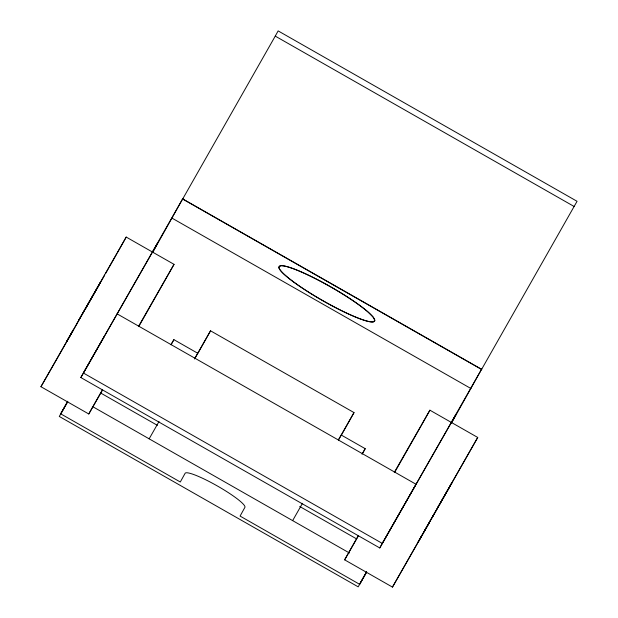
<?xml version="1.0" encoding="UTF-8"?>
<svg xmlns="http://www.w3.org/2000/svg" width="618" height="618" viewBox="0 0 618 618"><rect width="100%" height="100%" fill="white"/><g stroke="black" fill="none" stroke-linecap="round" stroke-linejoin="round"><path stroke-width="0.93" d="M102.588 389.927L88.768 413.975L40.942 386.714L100.495 282.202M138.903 326.296L174.037 264.342L126.211 237.073L117.358 252.832M366.598 572.098L359.606 584.304L240.078 516.076L244.89 507.386A34.407 4.967 29.7 0 0 217.412 486.003A34.407 4.967 29.7 0 0 185.106 473.311L180.294 482.001L60.726 413.844L67.71 401.244M88.768 413.975L102.341 389.927M152.654 252.484L182.889 198.478L80.85 377.552L379.761 547.95L415.535 485.122M429.023 523.23L392.461 587.1L344.635 559.838L358.201 535.783M421.692 535.721L418.177 541.971L477.729 437.459L429.904 410.197L421.484 425.176M451.565 422.882L481.801 368.876L379.761 547.95M392.461 587.1L477.729 437.459M341.02 435.559L341.291 435.057L365.207 448.683L362.411 453.635M275.257 36.114L278.146 30.9L577.058 201.298L481.631 369.317L182.727 198.919L275.257 36.114L574.161 206.505M341.128 435.528L354.014 412.592L210.537 330.808L198.123 352.909M359.637 584.234L366.621 571.635M195.172 357.853L197.806 353.287L173.897 339.653L170.977 344.813M67.509 340.047L66.659 341.584L69.95 335.883M100.448 282.326L76.887 323.747M67.91 339.336L73.349 329.734M152.399 252.453L157.25 243.755L83.368 373.009L382.279 543.4L456.161 414.153L451.31 422.851M109.34 266.937L116.887 253.658M99.575 284.11L85.917 308.096M100.039 283.299L104.689 275.118M105.624 273.48L108.876 267.756M80.85 377.552L104.172 336.571M149.154 438.826L159.004 421.53M292.631 520.619L302.48 503.315M421.051 425.949L394.771 472.16M424.867 530.12L433.056 515.736M78.44 320.611L126.211 237.073M57.528 357.837L66.25 342.565M66.713 341.762L77.505 322.843M67.756 401.592L59.282 416.447L358.193 586.845L366.667 571.982M66.837 403.206L60.703 413.913M138.409 326.567L174.037 264.342M194.477 358.958L210.537 330.808M338.425 439.923L354.014 412.592M394.276 472.422L429.904 410.197M432.685 516.625L452.013 482.588L437.505 507.934M70.39 335.103L73.055 330.445M57.065 358.641L40.942 386.714M171.263 344.218L173.897 339.653M338.525 439.869L341.291 435.057M362.017 454.238L365.207 448.683M357.992 536.594L344.635 559.838M182.658 199.042L481.561 369.433M172.059 218.154L470.962 388.544M117.111 313.859L416.014 484.257M100.456 392.894L157.389 425.346M299.73 506.49L356.663 538.942M92.329 406.435L349.456 553.01M280.356 265.802L278.888 267.355A55.048 7.949 29.7 0 0 321.26 299.792A55.048 7.949 29.7 0 0 373.38 321.885L374.84 320.333L373.033 316.972L368.081 312.036A55.048 7.949 29.7 0 0 319.946 280.981A55.048 7.949 29.7 0 0 280.356 265.802M293.28 281.715A55.048 7.949 29.7 0 0 373.295 321.839A55.048 7.949 29.7 0 0 313.859 277.83A55.048 7.949 29.7 0 0 293.28 281.715"/></g></svg>
